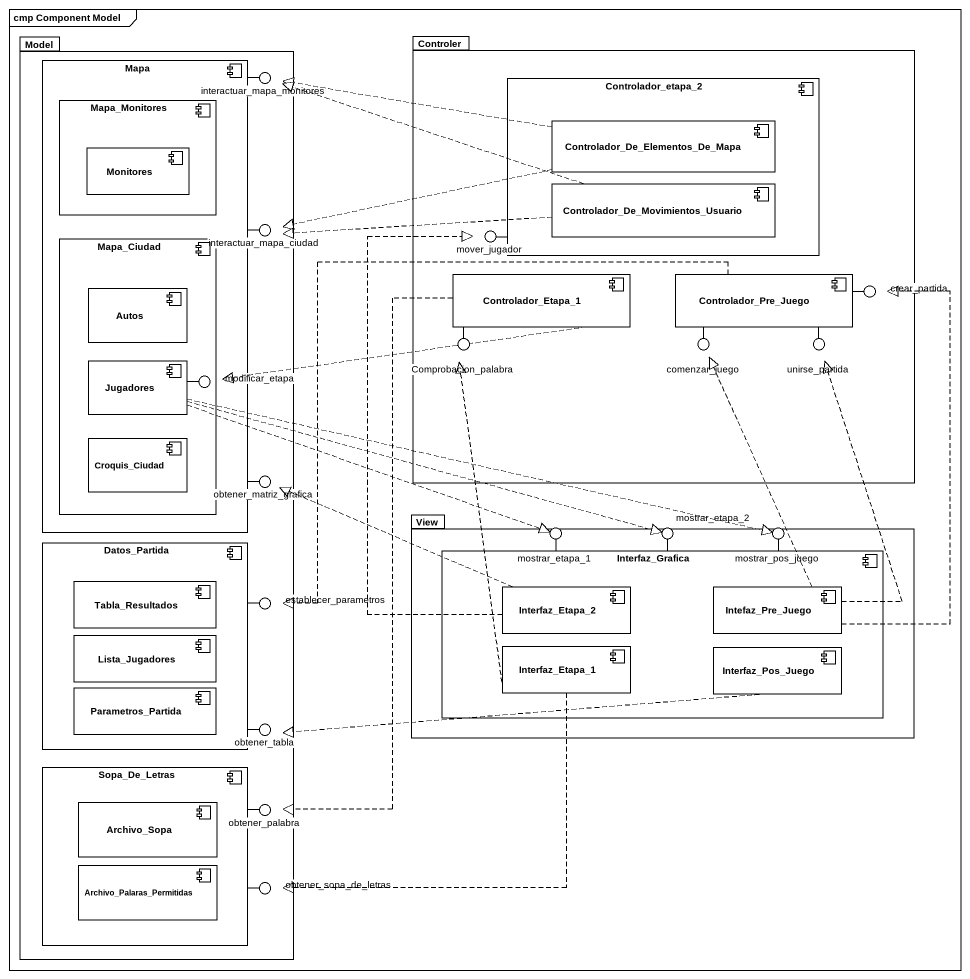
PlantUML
@startuml
mainframe cmp Component Model
package Model {
  component Mapa {
    component Mapa_Monitores {
      component Monitores
    }
    component Mapa_Ciudad {
      component Autos
      component Jugadores
      component Croquis_Ciudad
    }
  }
  component Datos_Partida {
    component Tabla_Resultados
    component Lista_Jugadores
    component Parametros_Partida
  }
  component Sopa_De_Letras {
    component Archivo_Sopa
    component Archivo_Palaras_Permitidas
  }
}
package Controler {
  component Controlador_etapa_2 {
    component "Controlador_De_Elementos_De_Mapa" as Controlador_De_Elementos_De
    component "Controlador_De_Movimientos_Usuario" as Controlador_De_Movimientos
  }
  component Controlador_Etapa_1
  component Controlador_Pre_Juego
}
() interactuar_mapa_monitores
() interactuar_mapa_ciudad
() mover_jugador
() crear_partida
() Comprobacion_palabra
() comenzar_juego
() unirse_partida
() modificar_etapa
() obtener_matriz_grafica
package View {
  component Interfaz_Grafica {
    component Interfaz_Etapa_2
    component Intefaz_Pre_Juego
    component Interfaz_Etapa_1
    component Interfaz_Pos_Juego
  }
}
() mostrar_etapa_1
() mostrar_etapa_2
() mostrar_pos_juego
() establecer_parametros
() obtener_tabla
() obtener_palabra
() obtener_sopa_de_letras
Mapa -up- interactuar_mapa_monitores
Mapa -right- interactuar_mapa_ciudad
Controlador_etapa_2 -left- mover_jugador
Controlador_Pre_Juego -right- crear_partida
Controlador_Etapa_1 -left- Comprobacion_palabra
Controlador_Pre_Juego -- comenzar_juego
Controlador_Pre_Juego -- unirse_partida
Jugadores -right- modificar_etapa
Mapa -- obtener_matriz_grafica
Interfaz_Grafica -up- mostrar_etapa_1
Interfaz_Grafica -up- mostrar_etapa_2
Interfaz_Grafica -up- mostrar_pos_juego
Datos_Partida -right- establecer_parametros
Datos_Partida -- obtener_tabla
Sopa_De_Letras -right- obtener_palabra
Sopa_De_Letras -right- obtener_sopa_de_letras
Controlador_De_Elementos_De .left.|> interactuar_mapa_monitores
Controlador_De_Elementos_De .left.|> interactuar_mapa_ciudad
Controlador_De_Movimientos .left.|> interactuar_mapa_monitores
Controlador_De_Movimientos .left.|> interactuar_mapa_ciudad
Controlador_Etapa_1 .left.|> modificar_etapa
Controlador_Etapa_1 ..|> obtener_palabra
Controlador_Pre_Juego ..|> establecer_parametros
Jugadores .right.|> mostrar_etapa_1
Jugadores .right.|> mostrar_etapa_2
Jugadores .right.|> mostrar_pos_juego
Interfaz_Etapa_2 .up.|> mover_jugador
Interfaz_Etapa_2 .left.|> obtener_matriz_grafica
Intefaz_Pre_Juego .up.|> crear_partida
Intefaz_Pre_Juego .up.|> comenzar_juego
Intefaz_Pre_Juego .up.|> unirse_partida
Interfaz_Etapa_1 .up.|> Comprobacion_palabra
Interfaz_Etapa_1 ..|> obtener_sopa_de_letras
Interfaz_Pos_Juego .left.|> obtener_tabla
@enduml
